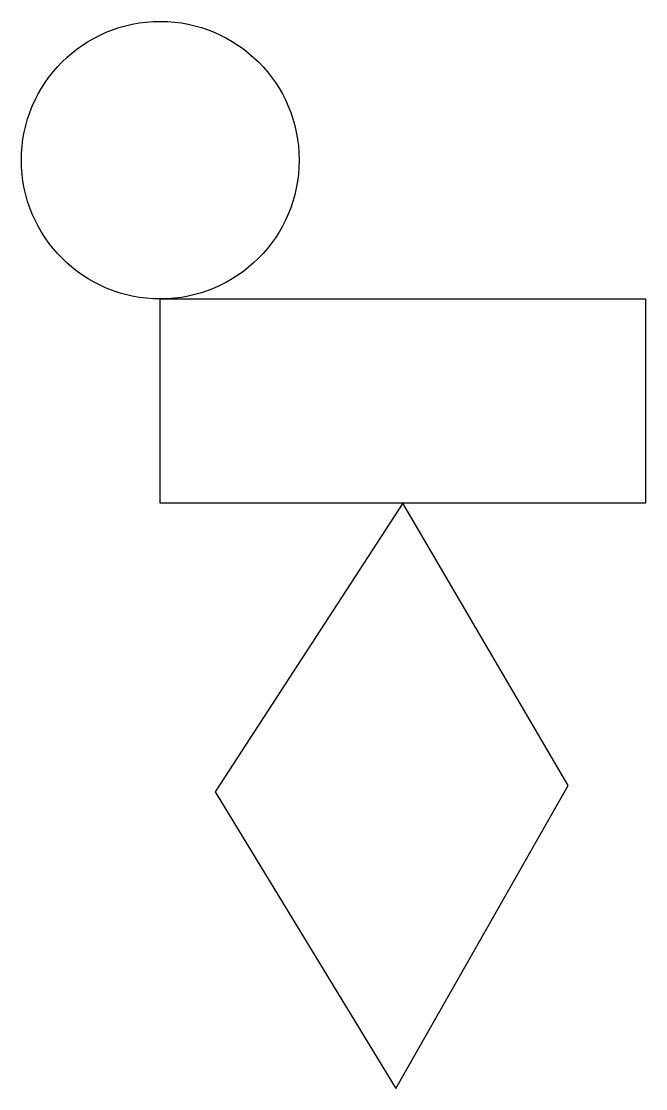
# Model space of a CAD drawing. Header units: millimetres. Extents: x 1820 to 3820, y -1396 to 2025.
import ezdxf

# ---------------------------------------------------------------- set-up
doc = ezdxf.new("R2010")
doc.units = ezdxf.units.MM
doc.layers.add('1', color=10, linetype='Continuous')
doc.layers.add('2', color=5, linetype='Continuous')

msp = doc.modelspace()

# ---------------------------------------------------------------- linework, layer by layer
msp.add_circle((2265.4, 1579.8), 444.9)
at = {"layer": '1'}
msp.add_lwpolyline([(2265.4, 1134.8), (3820.5, 1134.8), (3820.5, 480.7), (2265.4, 480.7)], close=True, dxfattribs=at)
at = {"layer": '2'}
msp.add_lwpolyline([(3042.9, 480.7), (2441, -444.7), (3020.5, -1396.4), (3572.3, -424.9), (3042.9, 480.7)], dxfattribs=at)

doc.saveas('drawing.dxf')
